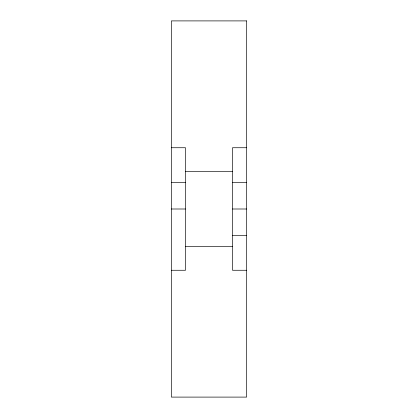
<?xml version="1.0" encoding="UTF-8"?>
<svg xmlns="http://www.w3.org/2000/svg" width="418" height="418" viewBox="0 0 418 418"><rect width="100%" height="100%" fill="white"/><g stroke="black" fill="none" stroke-linecap="round" stroke-linejoin="round"><path stroke-width="0.63" d="M171.38 147.732L185.487 147.732L185.487 270.268L171.38 270.268M246.62 147.732L232.512 147.732L232.512 270.268L246.62 270.268M185.487 171.38L232.512 171.38M171.38 182.4L185.487 182.4M232.512 182.4L246.62 182.4M171.38 209L185.487 209M232.512 209L246.62 209M232.512 235.6L246.62 235.6M185.487 246.62L232.512 246.62M246.62 20.9L171.38 20.9L171.38 397.1L246.62 397.1L246.62 20.9"/></g></svg>
